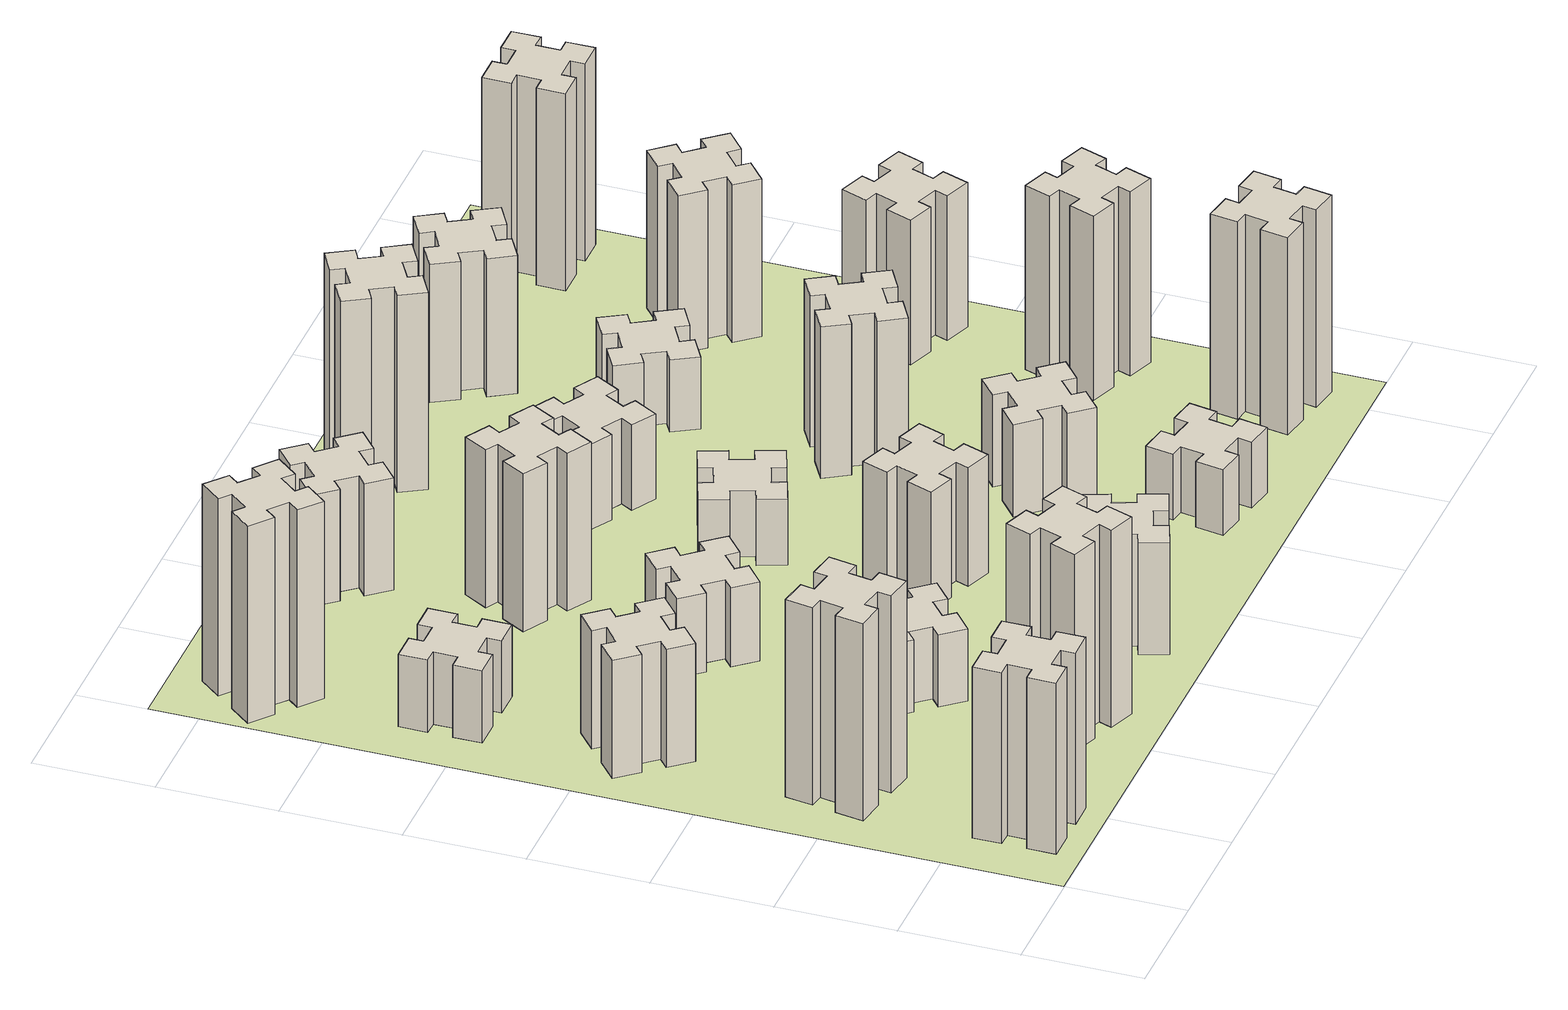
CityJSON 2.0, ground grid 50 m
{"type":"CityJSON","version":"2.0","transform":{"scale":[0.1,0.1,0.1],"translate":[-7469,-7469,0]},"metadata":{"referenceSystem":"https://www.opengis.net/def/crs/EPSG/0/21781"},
"CityObjects":{
"building1":{"type":"Building","attributes":{"class":"1000","function":"1000","usage":"1000","yearOfConstruction":2016,"roofType":"1000","measuredHeight":78,"storeysAboveGround":30,"storeysBelowGround":0},"geometry":[{"type":"Solid","lod":"1","boundaries":[[[[0,1,2,3,4,5,6,7,8,9,10,11,12,13,14,15,16,17,18,19]],[[17,16,20,21]],[[16,15,22,20]],[[15,14,23,22]],[[14,13,24,23]],[[13,12,25,24]],[[12,11,26,25]],[[11,10,27,26]],[[10,9,28,27]],[[9,8,29,28]],[[8,7,30,29]],[[7,6,31,30]],[[6,5,32,31]],[[5,4,33,32]],[[4,3,34,33]],[[3,2,35,34]],[[2,1,36,35]],[[1,0,37,36]],[[0,19,38,37]],[[19,18,39,38]],[[18,17,21,39]],[[24,25,26,27,28,29,30,31,32,33,34,35,36,37,38,39,21,20,22,23]]]]}]},
"building2":{"type":"Building","attributes":{"class":"1000","function":"1000","usage":"1000","yearOfConstruction":2016,"roofType":"1000","measuredHeight":90,"storeysAboveGround":30,"storeysBelowGround":0},"geometry":[{"type":"Solid","lod":"1","boundaries":[[[[40,41,42,43,44,45,46,47,48,49,50,51,52,53,54,55,56,57,58,59]],[[57,56,60,61]],[[56,55,62,60]],[[55,54,63,62]],[[54,53,64,63]],[[53,52,65,64]],[[52,51,66,65]],[[51,50,67,66]],[[50,49,68,67]],[[49,48,69,68]],[[48,47,70,69]],[[47,46,71,70]],[[46,45,72,71]],[[45,44,73,72]],[[44,43,74,73]],[[43,42,75,74]],[[42,41,76,75]],[[41,40,77,76]],[[40,59,78,77]],[[59,58,79,78]],[[58,57,61,79]],[[64,65,66,67,68,69,70,71,72,73,74,75,76,77,78,79,61,60,62,63]]]]}]},
"building3":{"type":"Building","attributes":{"class":"1000","function":"1000","usage":"1000","yearOfConstruction":2016,"roofType":"1000","measuredHeight":54,"storeysAboveGround":30,"storeysBelowGround":0},"geometry":[{"type":"Solid","lod":"1","boundaries":[[[[80,81,82,83,84,85,86,87,88,89,90,91,92,93,94,95,96,97,98,99]],[[97,96,100,101]],[[96,95,102,100]],[[95,94,103,102]],[[94,93,104,103]],[[93,92,105,104]],[[92,91,106,105]],[[91,90,107,106]],[[90,89,108,107]],[[89,88,109,108]],[[88,87,110,109]],[[87,86,111,110]],[[86,85,112,111]],[[85,84,113,112]],[[84,83,114,113]],[[83,82,115,114]],[[82,81,116,115]],[[81,80,117,116]],[[80,99,118,117]],[[99,98,119,118]],[[98,97,101,119]],[[104,105,106,107,108,109,110,111,112,113,114,115,116,117,118,119,101,100,102,103]]]]}]},
"building4":{"type":"Building","attributes":{"class":"1000","function":"1000","usage":"1000","yearOfConstruction":2016,"roofType":"1000","measuredHeight":33,"storeysAboveGround":30,"storeysBelowGround":0},"geometry":[{"type":"Solid","lod":"1","boundaries":[[[[120,121,122,123,124,125,126,127,128,129,130,131,132,133,134,135,136,137,138,139]],[[137,136,140,141]],[[136,135,142,140]],[[135,134,143,142]],[[134,133,144,143]],[[133,132,145,144]],[[132,131,146,145]],[[131,130,147,146]],[[130,129,148,147]],[[129,128,149,148]],[[128,127,150,149]],[[127,126,151,150]],[[126,125,152,151]],[[125,124,153,152]],[[124,123,154,153]],[[123,122,155,154]],[[122,121,156,155]],[[121,120,157,156]],[[120,139,158,157]],[[139,138,159,158]],[[138,137,141,159]],[[144,145,146,147,148,149,150,151,152,153,154,155,156,157,158,159,141,140,142,143]]]]}]},
"building5":{"type":"Building","attributes":{"class":"1000","function":"1000","usage":"1000","yearOfConstruction":2016,"roofType":"1000","measuredHeight":90,"storeysAboveGround":30,"storeysBelowGround":0},"geometry":[{"type":"Solid","lod":"1","boundaries":[[[[160,161,162,163,164,165,166,167,168,169,170,171,172,173,174,175,176,177,178,179]],[[177,176,180,181]],[[176,175,182,180]],[[175,174,183,182]],[[174,173,184,183]],[[173,172,185,184]],[[172,171,186,185]],[[171,170,187,186]],[[170,169,188,187]],[[169,168,189,188]],[[168,167,190,189]],[[167,166,191,190]],[[166,165,192,191]],[[165,164,193,192]],[[164,163,194,193]],[[163,162,195,194]],[[162,161,196,195]],[[161,160,197,196]],[[160,179,198,197]],[[179,178,199,198]],[[178,177,181,199]],[[184,185,186,187,188,189,190,191,192,193,194,195,196,197,198,199,181,180,182,183]]]]}]},
"building6":{"type":"Building","attributes":{"class":"1000","function":"1000","usage":"1000","yearOfConstruction":2016,"roofType":"1000","measuredHeight":90,"storeysAboveGround":30,"storeysBelowGround":0},"geometry":[{"type":"Solid","lod":"1","boundaries":[[[[200,201,202,203,204,205,206,207,208,209,210,211,212,213,214,215,216,217,218,219]],[[217,216,220,221]],[[216,215,222,220]],[[215,214,223,222]],[[214,213,224,223]],[[213,212,225,224]],[[212,211,226,225]],[[211,210,227,226]],[[210,209,228,227]],[[209,208,229,228]],[[208,207,230,229]],[[207,206,231,230]],[[206,205,232,231]],[[205,204,233,232]],[[204,203,234,233]],[[203,202,235,234]],[[202,201,236,235]],[[201,200,237,236]],[[200,219,238,237]],[[219,218,239,238]],[[218,217,221,239]],[[224,225,226,227,228,229,230,231,232,233,234,235,236,237,238,239,221,220,222,223]]]]}]},
"building7":{"type":"Building","attributes":{"class":"1000","function":"1000","usage":"1000","yearOfConstruction":2016,"roofType":"1000","measuredHeight":33,"storeysAboveGround":30,"storeysBelowGround":0},"geometry":[{"type":"Solid","lod":"1","boundaries":[[[[240,241,242,243,244,245,246,247,248,249,250,251,252,253,254,255,256,257,258,259]],[[257,256,260,261]],[[256,255,262,260]],[[255,254,263,262]],[[254,253,264,263]],[[253,252,265,264]],[[252,251,266,265]],[[251,250,267,266]],[[250,249,268,267]],[[249,248,269,268]],[[248,247,270,269]],[[247,246,271,270]],[[246,245,272,271]],[[245,244,273,272]],[[244,243,274,273]],[[243,242,275,274]],[[242,241,276,275]],[[241,240,277,276]],[[240,259,278,277]],[[259,258,279,278]],[[258,257,261,279]],[[264,265,266,267,268,269,270,271,272,273,274,275,276,277,278,279,261,260,262,263]]]]}]},
"building8":{"type":"Building","attributes":{"class":"1000","function":"1000","usage":"1000","yearOfConstruction":2016,"roofType":"1000","measuredHeight":36,"storeysAboveGround":30,"storeysBelowGround":0},"geometry":[{"type":"Solid","lod":"1","boundaries":[[[[280,281,282,283,284,285,286,287,288,289,290,291,292,293,294,295,296,297,298,299]],[[297,296,300,301]],[[296,295,302,300]],[[295,294,303,302]],[[294,293,304,303]],[[293,292,305,304]],[[292,291,306,305]],[[291,290,307,306]],[[290,289,308,307]],[[289,288,309,308]],[[288,287,310,309]],[[287,286,311,310]],[[286,285,312,311]],[[285,284,313,312]],[[284,283,314,313]],[[283,282,315,314]],[[282,281,316,315]],[[281,280,317,316]],[[280,299,318,317]],[[299,298,319,318]],[[298,297,301,319]],[[304,305,306,307,308,309,310,311,312,313,314,315,316,317,318,319,301,300,302,303]]]]}]},
"building9":{"type":"Building","attributes":{"class":"1000","function":"1000","usage":"1000","yearOfConstruction":2016,"roofType":"1000","measuredHeight":51,"storeysAboveGround":30,"storeysBelowGround":0},"geometry":[{"type":"Solid","lod":"1","boundaries":[[[[320,321,322,323,324,325,326,327,328,329,330,331,332,333,334,335,336,337,338,339]],[[337,336,340,341]],[[336,335,342,340]],[[335,334,343,342]],[[334,333,344,343]],[[333,332,345,344]],[[332,331,346,345]],[[331,330,347,346]],[[330,329,348,347]],[[329,328,349,348]],[[328,327,350,349]],[[327,326,351,350]],[[326,325,352,351]],[[325,324,353,352]],[[324,323,354,353]],[[323,322,355,354]],[[322,321,356,355]],[[321,320,357,356]],[[320,339,358,357]],[[339,338,359,358]],[[338,337,341,359]],[[344,345,346,347,348,349,350,351,352,353,354,355,356,357,358,359,341,340,342,343]]]]}]},
"building10":{"type":"Building","attributes":{"class":"1000","function":"1000","usage":"1000","yearOfConstruction":2016,"roofType":"1000","measuredHeight":72,"storeysAboveGround":30,"storeysBelowGround":0},"geometry":[{"type":"Solid","lod":"1","boundaries":[[[[360,361,362,363,364,365,366,367,368,369,370,371,372,373,374,375,376,377,378,379]],[[377,376,380,381]],[[376,375,382,380]],[[375,374,383,382]],[[374,373,384,383]],[[373,372,385,384]],[[372,371,386,385]],[[371,370,387,386]],[[370,369,388,387]],[[369,368,389,388]],[[368,367,390,389]],[[367,366,391,390]],[[366,365,392,391]],[[365,364,393,392]],[[364,363,394,393]],[[363,362,395,394]],[[362,361,396,395]],[[361,360,397,396]],[[360,379,398,397]],[[379,378,399,398]],[[378,377,381,399]],[[384,385,386,387,388,389,390,391,392,393,394,395,396,397,398,399,381,380,382,383]]]]}]},
"building11":{"type":"Building","attributes":{"class":"1000","function":"1000","usage":"1000","yearOfConstruction":2016,"roofType":"1000","measuredHeight":51,"storeysAboveGround":30,"storeysBelowGround":0},"geometry":[{"type":"Solid","lod":"1","boundaries":[[[[400,401,402,403,404,405,406,407,408,409,410,411,412,413,414,415,416,417,418,419]],[[417,416,420,421]],[[416,415,422,420]],[[415,414,423,422]],[[414,413,424,423]],[[413,412,425,424]],[[412,411,426,425]],[[411,410,427,426]],[[410,409,428,427]],[[409,408,429,428]],[[408,407,430,429]],[[407,406,431,430]],[[406,405,432,431]],[[405,404,433,432]],[[404,403,434,433]],[[403,402,435,434]],[[402,401,436,435]],[[401,400,437,436]],[[400,419,438,437]],[[419,418,439,438]],[[418,417,421,439]],[[424,425,426,427,428,429,430,431,432,433,434,435,436,437,438,439,421,420,422,423]]]]}]},
"building12":{"type":"Building","attributes":{"class":"1000","function":"1000","usage":"1000","yearOfConstruction":2016,"roofType":"1000","measuredHeight":54,"storeysAboveGround":30,"storeysBelowGround":0},"geometry":[{"type":"Solid","lod":"1","boundaries":[[[[440,441,442,443,444,445,446,447,448,449,450,451,452,453,454,455,456,457,458,459]],[[457,456,460,461]],[[456,455,462,460]],[[455,454,463,462]],[[454,453,464,463]],[[453,452,465,464]],[[452,451,466,465]],[[451,450,467,466]],[[450,449,468,467]],[[449,448,469,468]],[[448,447,470,469]],[[447,446,471,470]],[[446,445,472,471]],[[445,444,473,472]],[[444,443,474,473]],[[443,442,475,474]],[[442,441,476,475]],[[441,440,477,476]],[[440,459,478,477]],[[459,458,479,478]],[[458,457,461,479]],[[464,465,466,467,468,469,470,471,472,473,474,475,476,477,478,479,461,460,462,463]]]]}]},
"building13":{"type":"Building","attributes":{"class":"1000","function":"1000","usage":"1000","yearOfConstruction":2016,"roofType":"1000","measuredHeight":30,"storeysAboveGround":30,"storeysBelowGround":0},"geometry":[{"type":"Solid","lod":"1","boundaries":[[[[480,481,482,483,484,485,486,487,488,489,490,491,492,493,494,495,496,497,498,499]],[[497,496,500,501]],[[496,495,502,500]],[[495,494,503,502]],[[494,493,504,503]],[[493,492,505,504]],[[492,491,506,505]],[[491,490,507,506]],[[490,489,508,507]],[[489,488,509,508]],[[488,487,510,509]],[[487,486,511,510]],[[486,485,512,511]],[[485,484,513,512]],[[484,483,514,513]],[[483,482,515,514]],[[482,481,516,515]],[[481,480,517,516]],[[480,499,518,517]],[[499,498,519,518]],[[498,497,501,519]],[[504,505,506,507,508,509,510,511,512,513,514,515,516,517,518,519,501,500,502,503]]]]}]},
"building14":{"type":"Building","attributes":{"class":"1000","function":"1000","usage":"1000","yearOfConstruction":2016,"roofType":"1000","measuredHeight":39,"storeysAboveGround":30,"storeysBelowGround":0},"geometry":[{"type":"Solid","lod":"1","boundaries":[[[[520,521,522,523,524,525,526,527,528,529,530,531,532,533,534,535,536,537,538,539]],[[537,536,540,541]],[[536,535,542,540]],[[535,534,543,542]],[[534,533,544,543]],[[533,532,545,544]],[[532,531,546,545]],[[531,530,547,546]],[[530,529,548,547]],[[529,528,549,548]],[[528,527,550,549]],[[527,526,551,550]],[[526,525,552,551]],[[525,524,553,552]],[[524,523,554,553]],[[523,522,555,554]],[[522,521,556,555]],[[521,520,557,556]],[[520,539,558,557]],[[539,538,559,558]],[[538,537,541,559]],[[544,545,546,547,548,549,550,551,552,553,554,555,556,557,558,559,541,540,542,543]]]]}]},
"building15":{"type":"Building","attributes":{"class":"1000","function":"1000","usage":"1000","yearOfConstruction":2016,"roofType":"1000","measuredHeight":30,"storeysAboveGround":30,"storeysBelowGround":0},"geometry":[{"type":"Solid","lod":"1","boundaries":[[[[560,561,562,563,564,565,566,567,568,569,570,571,572,573,574,575,576,577,578,579]],[[577,576,580,581]],[[576,575,582,580]],[[575,574,583,582]],[[574,573,584,583]],[[573,572,585,584]],[[572,571,586,585]],[[571,570,587,586]],[[570,569,588,587]],[[569,568,589,588]],[[568,567,590,589]],[[567,566,591,590]],[[566,565,592,591]],[[565,564,593,592]],[[564,563,594,593]],[[563,562,595,594]],[[562,561,596,595]],[[561,560,597,596]],[[560,579,598,597]],[[579,578,599,598]],[[578,577,581,599]],[[584,585,586,587,588,589,590,591,592,593,594,595,596,597,598,599,581,580,582,583]]]]}]},
"building16":{"type":"Building","attributes":{"class":"1000","function":"1000","usage":"1000","yearOfConstruction":2016,"roofType":"1000","measuredHeight":90,"storeysAboveGround":30,"storeysBelowGround":0},"geometry":[{"type":"Solid","lod":"1","boundaries":[[[[600,601,602,603,604,605,606,607,608,609,610,611,612,613,614,615,616,617,618,619]],[[617,616,620,621]],[[616,615,622,620]],[[615,614,623,622]],[[614,613,624,623]],[[613,612,625,624]],[[612,611,626,625]],[[611,610,627,626]],[[610,609,628,627]],[[609,608,629,628]],[[608,607,630,629]],[[607,606,631,630]],[[606,605,632,631]],[[605,604,633,632]],[[604,603,634,633]],[[603,602,635,634]],[[602,601,636,635]],[[601,600,637,636]],[[600,619,638,637]],[[619,618,639,638]],[[618,617,621,639]],[[624,625,626,627,628,629,630,631,632,633,634,635,636,637,638,639,621,620,622,623]]]]}]},
"building17":{"type":"Building","attributes":{"class":"1000","function":"1000","usage":"1000","yearOfConstruction":2016,"roofType":"1000","measuredHeight":42,"storeysAboveGround":30,"storeysBelowGround":0},"geometry":[{"type":"Solid","lod":"1","boundaries":[[[[640,641,642,643,644,645,646,647,648,649,650,651,652,653,654,655,656,657,658,659]],[[657,656,660,661]],[[656,655,662,660]],[[655,654,663,662]],[[654,653,664,663]],[[653,652,665,664]],[[652,651,666,665]],[[651,650,667,666]],[[650,649,668,667]],[[649,648,669,668]],[[648,647,670,669]],[[647,646,671,670]],[[646,645,672,671]],[[645,644,673,672]],[[644,643,674,673]],[[643,642,675,674]],[[642,641,676,675]],[[641,640,677,676]],[[640,659,678,677]],[[659,658,679,678]],[[658,657,661,679]],[[664,665,666,667,668,669,670,671,672,673,674,675,676,677,678,679,661,660,662,663]]]]}]},
"building18":{"type":"Building","attributes":{"class":"1000","function":"1000","usage":"1000","yearOfConstruction":2016,"roofType":"1000","measuredHeight":69,"storeysAboveGround":30,"storeysBelowGround":0},"geometry":[{"type":"Solid","lod":"1","boundaries":[[[[680,681,682,683,684,685,686,687,688,689,690,691,692,693,694,695,696,697,698,699]],[[697,696,700,701]],[[696,695,702,700]],[[695,694,703,702]],[[694,693,704,703]],[[693,692,705,704]],[[692,691,706,705]],[[691,690,707,706]],[[690,689,708,707]],[[689,688,709,708]],[[688,687,710,709]],[[687,686,711,710]],[[686,685,712,711]],[[685,684,713,712]],[[684,683,714,713]],[[683,682,715,714]],[[682,681,716,715]],[[681,680,717,716]],[[680,699,718,717]],[[699,698,719,718]],[[698,697,701,719]],[[704,705,706,707,708,709,710,711,712,713,714,715,716,717,718,719,701,700,702,703]]]]}]},
"building19":{"type":"Building","attributes":{"class":"1000","function":"1000","usage":"1000","yearOfConstruction":2016,"roofType":"1000","measuredHeight":33,"storeysAboveGround":30,"storeysBelowGround":0},"geometry":[{"type":"Solid","lod":"1","boundaries":[[[[720,721,722,723,724,725,726,727,728,729,730,731,732,733,734,735,736,737,738,739]],[[737,736,740,741]],[[736,735,742,740]],[[735,734,743,742]],[[734,733,744,743]],[[733,732,745,744]],[[732,731,746,745]],[[731,730,747,746]],[[730,729,748,747]],[[729,728,749,748]],[[728,727,750,749]],[[727,726,751,750]],[[726,725,752,751]],[[725,724,753,752]],[[724,723,754,753]],[[723,722,755,754]],[[722,721,756,755]],[[721,720,757,756]],[[720,739,758,757]],[[739,738,759,758]],[[738,737,741,759]],[[744,745,746,747,748,749,750,751,752,753,754,755,756,757,758,759,741,740,742,743]]]]}]},
"building20":{"type":"Building","attributes":{"class":"1000","function":"1000","usage":"1000","yearOfConstruction":2016,"roofType":"1000","measuredHeight":90,"storeysAboveGround":30,"storeysBelowGround":0},"geometry":[{"type":"Solid","lod":"1","boundaries":[[[[760,761,762,763,764,765,766,767,768,769,770,771,772,773,774,775,776,777,778,779]],[[777,776,780,781]],[[776,775,782,780]],[[775,774,783,782]],[[774,773,784,783]],[[773,772,785,784]],[[772,771,786,785]],[[771,770,787,786]],[[770,769,788,787]],[[769,768,789,788]],[[768,767,790,789]],[[767,766,791,790]],[[766,765,792,791]],[[765,764,793,792]],[[764,763,794,793]],[[763,762,795,794]],[[762,761,796,795]],[[761,760,797,796]],[[760,779,798,797]],[[779,778,799,798]],[[778,777,781,799]],[[784,785,786,787,788,789,790,791,792,793,794,795,796,797,798,799,781,780,782,783]]]]}]},
"building21":{"type":"Building","attributes":{"class":"1000","function":"1000","usage":"1000","yearOfConstruction":2016,"roofType":"1000","measuredHeight":63,"storeysAboveGround":30,"storeysBelowGround":0},"geometry":[{"type":"Solid","lod":"1","boundaries":[[[[800,801,802,803,804,805,806,807,808,809,810,811,812,813,814,815,816,817,818,819]],[[817,816,820,821]],[[816,815,822,820]],[[815,814,823,822]],[[814,813,824,823]],[[813,812,825,824]],[[812,811,826,825]],[[811,810,827,826]],[[810,809,828,827]],[[809,808,829,828]],[[808,807,830,829]],[[807,806,831,830]],[[806,805,832,831]],[[805,804,833,832]],[[804,803,834,833]],[[803,802,835,834]],[[802,801,836,835]],[[801,800,837,836]],[[800,819,838,837]],[[819,818,839,838]],[[818,817,821,839]],[[824,825,826,827,828,829,830,831,832,833,834,835,836,837,838,839,821,820,822,823]]]]}]},
"building22":{"type":"Building","attributes":{"class":"1000","function":"1000","usage":"1000","yearOfConstruction":2016,"roofType":"1000","measuredHeight":84,"storeysAboveGround":30,"storeysBelowGround":0},"geometry":[{"type":"Solid","lod":"1","boundaries":[[[[840,841,842,843,844,845,846,847,848,849,850,851,852,853,854,855,856,857,858,859]],[[857,856,860,861]],[[856,855,862,860]],[[855,854,863,862]],[[854,853,864,863]],[[853,852,865,864]],[[852,851,866,865]],[[851,850,867,866]],[[850,849,868,867]],[[849,848,869,868]],[[848,847,870,869]],[[847,846,871,870]],[[846,845,872,871]],[[845,844,873,872]],[[844,843,874,873]],[[843,842,875,874]],[[842,841,876,875]],[[841,840,877,876]],[[840,859,878,877]],[[859,858,879,878]],[[858,857,861,879]],[[864,865,866,867,868,869,870,871,872,873,874,875,876,877,878,879,861,860,862,863]]]]}]},
"building23":{"type":"Building","attributes":{"class":"1000","function":"1000","usage":"1000","yearOfConstruction":2016,"roofType":"1000","measuredHeight":66,"storeysAboveGround":30,"storeysBelowGround":0},"geometry":[{"type":"Solid","lod":"1","boundaries":[[[[880,881,882,883,884,885,886,887,888,889,890,891,892,893,894,895,896,897,898,899]],[[897,896,900,901]],[[896,895,902,900]],[[895,894,903,902]],[[894,893,904,903]],[[893,892,905,904]],[[892,891,906,905]],[[891,890,907,906]],[[890,889,908,907]],[[889,888,909,908]],[[888,887,910,909]],[[887,886,911,910]],[[886,885,912,911]],[[885,884,913,912]],[[884,883,914,913]],[[883,882,915,914]],[[882,881,916,915]],[[881,880,917,916]],[[880,899,918,917]],[[899,898,919,918]],[[898,897,901,919]],[[904,905,906,907,908,909,910,911,912,913,914,915,916,917,918,919,901,900,902,903]]]]}]},
"building24":{"type":"Building","attributes":{"class":"1000","function":"1000","usage":"1000","yearOfConstruction":2016,"roofType":"1000","measuredHeight":72,"storeysAboveGround":30,"storeysBelowGround":0},"geometry":[{"type":"Solid","lod":"1","boundaries":[[[[920,921,922,923,924,925,926,927,928,929,930,931,932,933,934,935,936,937,938,939]],[[937,936,940,941]],[[936,935,942,940]],[[935,934,943,942]],[[934,933,944,943]],[[933,932,945,944]],[[932,931,946,945]],[[931,930,947,946]],[[930,929,948,947]],[[929,928,949,948]],[[928,927,950,949]],[[927,926,951,950]],[[926,925,952,951]],[[925,924,953,952]],[[924,923,954,953]],[[923,922,955,954]],[[922,921,956,955]],[[921,920,957,956]],[[920,939,958,957]],[[939,938,959,958]],[[938,937,941,959]],[[944,945,946,947,948,949,950,951,952,953,954,955,956,957,958,959,941,940,942,943]]]]}]},
"building25":{"type":"Building","attributes":{"class":"1000","function":"1000","usage":"1000","yearOfConstruction":2016,"roofType":"1000","measuredHeight":90,"storeysAboveGround":30,"storeysBelowGround":0},"geometry":[{"type":"Solid","lod":"1","boundaries":[[[[960,961,962,963,964,965,966,967,968,969,970,971,972,973,974,975,976,977,978,979]],[[977,976,980,981]],[[976,975,982,980]],[[975,974,983,982]],[[974,973,984,983]],[[973,972,985,984]],[[972,971,986,985]],[[971,970,987,986]],[[970,969,988,987]],[[969,968,989,988]],[[968,967,990,989]],[[967,966,991,990]],[[966,965,992,991]],[[965,964,993,992]],[[964,963,994,993]],[[963,962,995,994]],[[962,961,996,995]],[[961,960,997,996]],[[960,979,998,997]],[[979,978,999,998]],[[978,977,981,999]],[[984,985,986,987,988,989,990,991,992,993,994,995,996,997,998,999,981,980,982,983]]]]}]},
"landuse1":{"type":"LandUse","attributes":{"name":"plot1","function":"1010"},"geometry":[{"type":"MultiSurface","lod":"1","boundaries":[[[1000,1001,1002,1003]]]}]}
},
"vertices":[
[265,325,0],[265,225,0],[205,225,0],[205,105,0],[325,105,0],[325,165,0],[425,165,0],[425,105,0],[545,105,0],[545,225,0],[485,225,0],[485,325,0],[545,325,0],[545,445,0],[425,445,0],[425,385,0],[325,385,0],[325,445,0],[205,445,0],[205,325,0],[325,385,780],[325,445,780],[425,385,780],[425,445,780],[545,445,780],[545,325,780],[485,325,780],[485,225,780],[545,225,780],[545,105,780],[425,105,780],[425,165,780],[325,165,780],[325,105,780],[205,105,780],[205,225,780],[265,225,780],[265,325,780],[205,325,780],[205,445,780],
[444,1115,0],[345,1132,0],[356,1191,0],[237,1212,0],[217,1094,0],[276,1084,0],[258,985,0],[199,996,0],[178,877,0],[297,857,0],[307,916,0],[405,898,0],[395,839,0],[513,818,0],[534,937,0],[475,947,0],[492,1045,0],[551,1035,0],[572,1153,0],[454,1174,0],[492,1045,900],[551,1035,900],[475,947,900],[534,937,900],[513,818,900],[395,839,900],[405,898,900],[307,916,900],[297,857,900],[178,877,900],[199,996,900],[258,985,900],[276,1084,900],[217,1094,900],[237,1212,900],[356,1191,900],[345,1132,900],[444,1115,900],[454,1174,900],[572,1153,900],
[408,1739,0],[484,1803,0],[523,1757,0],[615,1834,0],[538,1926,0],[492,1888,0],[427,1964,0],[473,2003,0],[396,2095,0],[304,2018,0],[343,1972,0],[266,1907,0],[228,1953,0],[136,1876,0],[213,1784,0],[259,1823,0],[323,1746,0],[277,1708,0],[354,1616,0],[446,1693,0],[323,1746,540],[277,1708,540],[259,1823,540],[213,1784,540],[136,1876,540],[228,1953,540],[266,1907,540],[343,1972,540],[304,2018,540],[396,2095,540],[473,2003,540],[427,1964,540],[492,1888,540],[538,1926,540],[615,1834,540],[523,1757,540],[484,1803,540],[408,1739,540],[446,1693,540],[354,1616,540],
[485,2545,0],[485,2645,0],[545,2645,0],[545,2765,0],[425,2765,0],[425,2705,0],[325,2705,0],[325,2765,0],[205,2765,0],[205,2645,0],[265,2645,0],[265,2545,0],[205,2545,0],[205,2425,0],[325,2425,0],[325,2485,0],[425,2485,0],[425,2425,0],[545,2425,0],[545,2545,0],[425,2485,330],[425,2425,330],[325,2485,330],[325,2425,330],[205,2425,330],[205,2545,330],[265,2545,330],[265,2645,330],[205,2645,330],[205,2765,330],[325,2765,330],[325,2705,330],[425,2705,330],[425,2765,330],[545,2765,330],[545,2645,330],[485,2645,330],[485,2545,330],[545,2545,330],[545,2425,330],
[1029,460,0],[995,366,0],[939,387,0],[897,274,0],[1010,233,0],[1031,289,0],[1125,255,0],[1104,199,0],[1217,157,0],[1258,270,0],[1202,291,0],[1236,385,0],[1292,364,0],[1333,477,0],[1220,518,0],[1200,462,0],[1106,496,0],[1127,552,0],[1014,593,0],[973,480,0],[1106,496,900],[1127,552,900],[1200,462,900],[1220,518,900],[1333,477,900],[1292,364,900],[1236,385,900],[1202,291,900],[1258,270,900],[1217,157,900],[1104,199,900],[1125,255,900],[1031,289,900],[1010,233,900],[897,274,900],[939,387,900],[995,366,900],[1029,460,900],[973,480,900],[1014,593,900],
[384,3387,0],[308,3452,0],[346,3498,0],[254,3575,0],[177,3483,0],[223,3444,0],[159,3368,0],[113,3406,0],[36,3314,0],[128,3237,0],[166,3283,0],[243,3219,0],[204,3173,0],[296,3096,0],[373,3188,0],[327,3226,0],[392,3303,0],[438,3264,0],[515,3356,0],[423,3433,0],[392,3303,900],[438,3264,900],[327,3226,900],[373,3188,900],[296,3096,900],[204,3173,900],[243,3219,900],[166,3283,900],[128,3237,900],[36,3314,900],[113,3406,900],[159,3368,900],[223,3444,900],[177,3483,900],[254,3575,900],[346,3498,900],[308,3452,900],[384,3387,900],[423,3433,900],[515,3356,900],
[1083,1132,0],[1006,1067,0],[968,1113,0],[876,1036,0],[953,944,0],[999,983,0],[1063,906,0],[1017,868,0],[1094,776,0],[1186,853,0],[1148,899,0],[1224,963,0],[1263,917,0],[1355,994,0],[1278,1086,0],[1232,1048,0],[1167,1124,0],[1213,1163,0],[1136,1255,0],[1044,1178,0],[1167,1124,330],[1213,1163,330],[1232,1048,330],[1278,1086,330],[1355,994,330],[1263,917,330],[1224,963,330],[1148,899,330],[1186,853,330],[1094,776,330],[1017,868,330],[1063,906,330],[999,983,330],[953,944,330],[876,1036,330],[968,1113,330],[1006,1067,330],[1083,1132,330],[1044,1178,330],[1136,1255,330],
[1083,1972,0],[1006,1907,0],[968,1953,0],[876,1876,0],[953,1784,0],[999,1823,0],[1063,1746,0],[1017,1708,0],[1094,1616,0],[1186,1693,0],[1148,1739,0],[1224,1803,0],[1263,1757,0],[1355,1834,0],[1278,1926,0],[1232,1888,0],[1167,1964,0],[1213,2003,0],[1136,2095,0],[1044,2018,0],[1167,1964,360],[1213,2003,360],[1232,1888,360],[1278,1926,360],[1355,1834,360],[1263,1757,360],[1224,1803,360],[1148,1739,360],[1186,1693,360],[1094,1616,360],[1017,1708,360],[1063,1746,360],[999,1823,360],[953,1784,360],[876,1876,360],[968,1953,360],[1006,1907,360],[1083,1972,360],[1044,2018,360],[1136,2095,360],
[1765,496,0],[1671,462,0],[1650,518,0],[1537,477,0],[1579,364,0],[1635,385,0],[1669,291,0],[1613,270,0],[1654,157,0],[1767,199,0],[1746,255,0],[1840,289,0],[1860,233,0],[1973,274,0],[1932,387,0],[1876,366,0],[1842,460,0],[1898,480,0],[1857,593,0],[1744,552,0],[1842,460,510],[1898,480,510],[1876,366,510],[1932,387,510],[1973,274,510],[1860,233,510],[1840,289,510],[1746,255,510],[1767,199,510],[1654,157,510],[1613,270,510],[1669,291,510],[1635,385,510],[1579,364,510],[1537,477,510],[1650,518,510],[1671,462,510],[1765,496,510],[1744,552,510],[1857,593,510],
[1314,2666,0],[1227,2716,0],[1257,2768,0],[1153,2828,0],[1093,2724,0],[1145,2694,0],[1095,2607,0],[1043,2637,0],[983,2533,0],[1087,2473,0],[1117,2525,0],[1204,2475,0],[1174,2423,0],[1278,2363,0],[1338,2467,0],[1286,2497,0],[1336,2584,0],[1388,2554,0],[1448,2658,0],[1344,2718,0],[1336,2584,720],[1388,2554,720],[1286,2497,720],[1338,2467,720],[1278,2363,720],[1174,2423,720],[1204,2475,720],[1117,2525,720],[1087,2473,720],[983,2533,720],[1043,2637,720],[1095,2607,720],[1145,2694,720],[1093,2724,720],[1153,2828,720],[1257,2768,720],[1227,2716,720],[1314,2666,720],[1344,2718,720],[1448,2658,720],
[1232,3368,0],[1167,3444,0],[1213,3483,0],[1136,3575,0],[1044,3498,0],[1083,3452,0],[1006,3387,0],[968,3433,0],[876,3356,0],[953,3264,0],[999,3303,0],[1063,3226,0],[1017,3188,0],[1094,3096,0],[1186,3173,0],[1148,3219,0],[1224,3283,0],[1263,3237,0],[1355,3314,0],[1278,3406,0],[1224,3283,510],[1263,3237,510],[1148,3219,510],[1186,3173,510],[1094,3096,510],[1017,3188,510],[1063,3226,510],[999,3303,510],[953,3264,510],[876,3356,510],[968,3433,510],[1006,3387,510],[1083,3452,510],[1044,3498,510],[1136,3575,510],[1213,3483,510],[1167,3444,510],[1232,3368,510],[1278,3406,510],[1355,3314,510],
[1769,1300,0],[1735,1206,0],[1679,1227,0],[1637,1114,0],[1750,1073,0],[1771,1129,0],[1865,1095,0],[1844,1039,0],[1957,997,0],[1998,1110,0],[1942,1131,0],[1976,1225,0],[2032,1204,0],[2073,1317,0],[1960,1358,0],[1940,1302,0],[1846,1336,0],[1867,1392,0],[1754,1433,0],[1713,1320,0],[1846,1336,540],[1867,1392,540],[1940,1302,540],[1960,1358,540],[2073,1317,540],[2032,1204,540],[1976,1225,540],[1942,1131,540],[1998,1110,540],[1957,997,540],[1844,1039,540],[1865,1095,540],[1771,1129,540],[1750,1073,540],[1637,1114,540],[1679,1227,540],[1735,1206,540],[1769,1300,540],[1713,1320,540],[1754,1433,540],
[1976,1946,0],[1942,2040,0],[1998,2060,0],[1957,2173,0],[1844,2132,0],[1865,2076,0],[1771,2042,0],[1750,2098,0],[1637,2057,0],[1679,1944,0],[1735,1965,0],[1769,1871,0],[1713,1850,0],[1754,1737,0],[1867,1779,0],[1846,1835,0],[1940,1869,0],[1960,1813,0],[2073,1854,0],[2032,1967,0],[1940,1869,300],[1960,1813,300],[1846,1835,300],[1867,1779,300],[1754,1737,300],[1713,1850,300],[1769,1871,300],[1735,1965,300],[1679,1944,300],[1637,2057,300],[1750,2098,300],[1771,2042,300],[1865,2076,300],[1844,2132,300],[1957,2173,300],[1998,2060,300],[1942,2040,300],[1976,1946,300],[2032,1967,300],[2073,1854,300],
[2026,2497,0],[2076,2584,0],[2128,2554,0],[2188,2658,0],[2084,2718,0],[2054,2666,0],[1967,2716,0],[1997,2768,0],[1893,2828,0],[1833,2724,0],[1885,2694,0],[1835,2607,0],[1783,2637,0],[1723,2533,0],[1827,2473,0],[1857,2525,0],[1944,2475,0],[1914,2423,0],[2018,2363,0],[2078,2467,0],[1944,2475,390],[1914,2423,390],[1857,2525,390],[1827,2473,390],[1723,2533,390],[1783,2637,390],[1835,2607,390],[1885,2694,390],[1833,2724,390],[1893,2828,390],[1997,2768,390],[1967,2716,390],[2054,2666,390],[2084,2718,390],[2188,2658,390],[2128,2554,390],[2076,2584,390],[2026,2497,390],[2078,2467,390],[2018,2363,390],
[2596,444,0],[2578,345,0],[2519,356,0],[2498,237,0],[2617,217,0],[2627,276,0],[2725,258,0],[2715,199,0],[2833,178,0],[2854,297,0],[2795,307,0],[2812,405,0],[2871,395,0],[2892,513,0],[2774,534,0],[2764,475,0],[2665,492,0],[2676,551,0],[2557,572,0],[2537,454,0],[2665,492,300],[2676,551,300],[2764,475,300],[2774,534,300],[2892,513,300],[2871,395,300],[2812,405,300],[2795,307,300],[2854,297,300],[2833,178,300],[2715,199,300],[2725,258,300],[2627,276,300],[2617,217,300],[2498,237,300],[2519,356,300],[2578,345,300],[2596,444,300],[2537,454,300],[2557,572,300],
[1844,3556,0],[1757,3506,0],[1727,3558,0],[1623,3498,0],[1683,3394,0],[1735,3424,0],[1785,3337,0],[1733,3307,0],[1793,3203,0],[1897,3263,0],[1867,3315,0],[1954,3365,0],[1984,3313,0],[2088,3373,0],[2028,3477,0],[1976,3447,0],[1926,3534,0],[1978,3564,0],[1918,3668,0],[1814,3608,0],[1926,3534,900],[1978,3564,900],[1976,3447,900],[2028,3477,900],[2088,3373,900],[1984,3313,900],[1954,3365,900],[1867,3315,900],[1897,3263,900],[1793,3203,900],[1733,3307,900],[1785,3337,900],[1735,3424,900],[1683,3394,900],[1623,3498,900],[1727,3558,900],[1757,3506,900],[1844,3556,900],[1814,3608,900],[1918,3668,900],
[2563,1132,0],[2486,1067,0],[2448,1113,0],[2356,1036,0],[2433,944,0],[2479,983,0],[2543,906,0],[2497,868,0],[2574,776,0],[2666,853,0],[2628,899,0],[2704,963,0],[2743,917,0],[2835,994,0],[2758,1086,0],[2712,1048,0],[2647,1124,0],[2693,1163,0],[2616,1255,0],[2524,1178,0],[2647,1124,420],[2693,1163,420],[2712,1048,420],[2758,1086,420],[2835,994,420],[2743,917,420],[2704,963,420],[2628,899,420],[2666,853,420],[2574,776,420],[2497,868,420],[2543,906,420],[2479,983,420],[2433,944,420],[2356,1036,420],[2448,1113,420],[2486,1067,420],[2563,1132,420],[2524,1178,420],[2616,1255,420],
[2584,1876,0],[2497,1826,0],[2467,1878,0],[2363,1818,0],[2423,1714,0],[2475,1744,0],[2525,1657,0],[2473,1627,0],[2533,1523,0],[2637,1583,0],[2607,1635,0],[2694,1685,0],[2724,1633,0],[2828,1693,0],[2768,1797,0],[2716,1767,0],[2666,1854,0],[2718,1884,0],[2658,1988,0],[2554,1928,0],[2666,1854,690],[2718,1884,690],[2716,1767,690],[2768,1797,690],[2828,1693,690],[2724,1633,690],[2694,1685,690],[2607,1635,690],[2637,1583,690],[2533,1523,690],[2473,1627,690],[2525,1657,690],[2475,1744,690],[2423,1714,690],[2363,1818,690],[2467,1878,690],[2497,1826,690],[2584,1876,690],[2554,1928,690],[2658,1988,690],
[2475,2584,0],[2525,2497,0],[2473,2467,0],[2533,2363,0],[2637,2423,0],[2607,2475,0],[2694,2525,0],[2724,2473,0],[2828,2533,0],[2768,2637,0],[2716,2607,0],[2666,2694,0],[2718,2724,0],[2658,2828,0],[2554,2768,0],[2584,2716,0],[2497,2666,0],[2467,2718,0],[2363,2658,0],[2423,2554,0],[2497,2666,330],[2467,2718,330],[2584,2716,330],[2554,2768,330],[2658,2828,330],[2718,2724,330],[2666,2694,330],[2716,2607,330],[2768,2637,330],[2828,2533,330],[2724,2473,330],[2694,2525,330],[2607,2475,330],[2637,2423,330],[2533,2363,330],[2473,2467,330],[2525,2497,330],[2475,2584,330],[2423,2554,330],[2363,2658,330],
[3504,475,0],[3405,492,0],[3416,551,0],[3297,572,0],[3277,454,0],[3336,444,0],[3318,345,0],[3259,356,0],[3238,237,0],[3357,217,0],[3367,276,0],[3465,258,0],[3455,199,0],[3573,178,0],[3594,297,0],[3535,307,0],[3552,405,0],[3611,395,0],[3632,513,0],[3514,534,0],[3552,405,900],[3611,395,900],[3535,307,900],[3594,297,900],[3573,178,900],[3455,199,900],[3465,258,900],[3367,276,900],[3357,217,900],[3238,237,900],[3259,356,900],[3318,345,900],[3336,444,900],[3277,454,900],[3297,572,900],[3416,551,900],[3405,492,900],[3504,475,900],[3514,534,900],[3632,513,900],
[2716,3347,0],[2666,3434,0],[2718,3464,0],[2658,3568,0],[2554,3508,0],[2584,3456,0],[2497,3406,0],[2467,3458,0],[2363,3398,0],[2423,3294,0],[2475,3324,0],[2525,3237,0],[2473,3207,0],[2533,3103,0],[2637,3163,0],[2607,3215,0],[2694,3265,0],[2724,3213,0],[2828,3273,0],[2768,3377,0],[2694,3265,630],[2724,3213,630],[2607,3215,630],[2637,3163,630],[2533,3103,630],[2473,3207,630],[2525,3237,630],[2475,3324,630],[2423,3294,630],[2363,3398,630],[2467,3458,630],[2497,3406,630],[2584,3456,630],[2554,3508,630],[2658,3568,630],[2718,3464,630],[2666,3434,630],[2716,3347,630],[2768,3377,630],[2828,3273,630],
[3351,1029,0],[3445,995,0],[3424,939,0],[3537,897,0],[3578,1010,0],[3522,1031,0],[3556,1125,0],[3612,1104,0],[3653,1217,0],[3540,1258,0],[3520,1202,0],[3426,1236,0],[3447,1292,0],[3334,1333,0],[3293,1220,0],[3349,1200,0],[3315,1106,0],[3259,1127,0],[3217,1014,0],[3330,973,0],[3315,1106,840],[3259,1127,840],[3349,1200,840],[3293,1220,840],[3334,1333,840],[3447,1292,840],[3426,1236,840],[3520,1202,840],[3540,1258,840],[3653,1217,840],[3612,1104,840],[3556,1125,840],[3522,1031,840],[3578,1010,840],[3537,897,840],[3424,939,840],[3445,995,840],[3351,1029,840],[3330,973,840],[3217,1014,840],
[3520,1942,0],[3426,1976,0],[3447,2032,0],[3334,2073,0],[3293,1960,0],[3349,1940,0],[3315,1846,0],[3259,1867,0],[3217,1754,0],[3330,1713,0],[3351,1769,0],[3445,1735,0],[3424,1679,0],[3537,1637,0],[3578,1750,0],[3522,1771,0],[3556,1865,0],[3612,1844,0],[3653,1957,0],[3540,1998,0],[3556,1865,660],[3612,1844,660],[3522,1771,660],[3578,1750,660],[3537,1637,660],[3424,1679,660],[3445,1735,660],[3351,1769,660],[3330,1713,660],[3217,1754,660],[3259,1867,660],[3315,1846,660],[3349,1940,660],[3293,1960,660],[3334,2073,660],[3447,2032,660],[3426,1976,660],[3520,1942,660],[3540,1998,660],[3653,1957,660],
[3203,2712,0],[3126,2647,0],[3088,2693,0],[2996,2616,0],[3073,2524,0],[3119,2563,0],[3183,2486,0],[3137,2448,0],[3214,2356,0],[3306,2433,0],[3268,2479,0],[3344,2543,0],[3383,2497,0],[3475,2574,0],[3398,2666,0],[3352,2628,0],[3287,2704,0],[3333,2743,0],[3256,2835,0],[3164,2758,0],[3287,2704,720],[3333,2743,720],[3352,2628,720],[3398,2666,720],[3475,2574,720],[3383,2497,720],[3344,2543,720],[3268,2479,720],[3306,2433,720],[3214,2356,720],[3137,2448,720],[3183,2486,720],[3119,2563,720],[3073,2524,720],[2996,2616,720],[3088,2693,720],[3126,2647,720],[3203,2712,720],[3164,2758,720],[3256,2835,720],
[3385,3225,0],[3485,3225,0],[3485,3165,0],[3605,3165,0],[3605,3285,0],[3545,3285,0],[3545,3385,0],[3605,3385,0],[3605,3505,0],[3485,3505,0],[3485,3445,0],[3385,3445,0],[3385,3505,0],[3265,3505,0],[3265,3385,0],[3325,3385,0],[3325,3285,0],[3265,3285,0],[3265,3165,0],[3385,3165,0],[3325,3285,900],[3265,3285,900],[3325,3385,900],[3265,3385,900],[3265,3505,900],[3385,3505,900],[3385,3445,900],[3485,3445,900],[3485,3505,900],[3605,3505,900],[3605,3385,900],[3545,3385,900],[3545,3285,900],[3605,3285,900],[3605,3165,900],[3485,3165,900],[3485,3225,900],[3385,3225,900],[3385,3165,900],[3265,3165,900],
[5,3705,0],[3705,3705,0],[3705,5,0],[5,5,0]
]}
